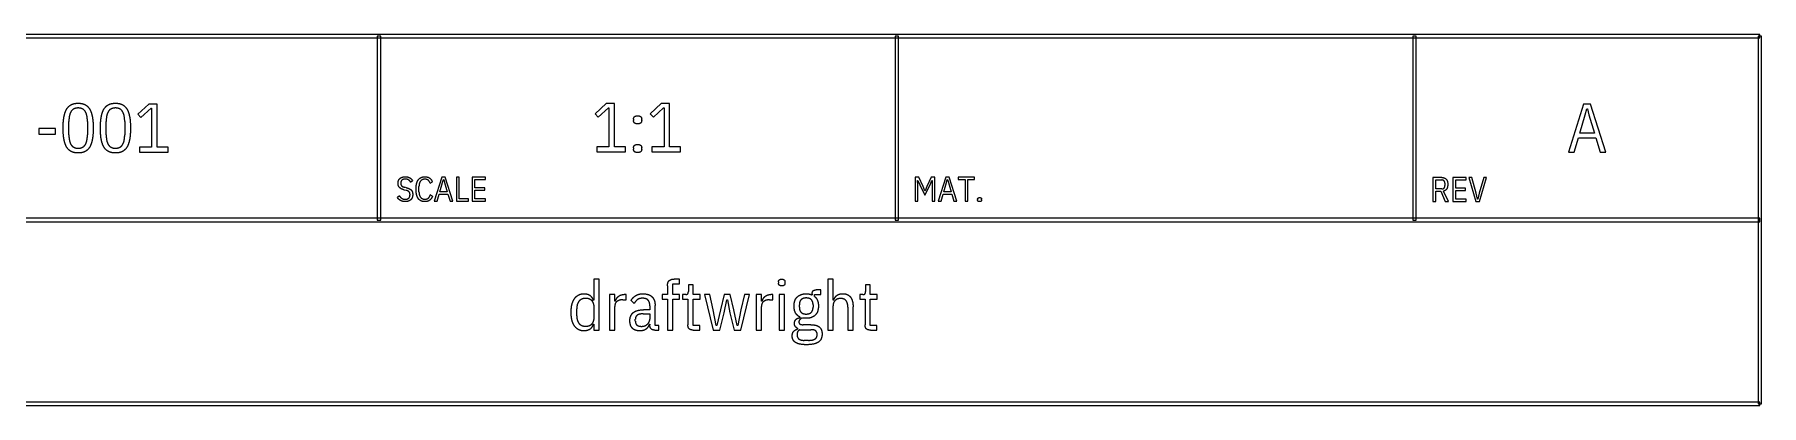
# Model space of a CAD drawing. Header units: millimetres. Extents: x 41 to 831, y 11 to 584.
# Drawn here: x 755 to 830.1, y 10.9 to 27.1 of the extents above; entities that cross this region are included whole.
import ezdxf

# ---------------------------------------------------------------- set-up
doc = ezdxf.new("R2010")
doc.units = ezdxf.units.MM
doc.layers.add('dims', color=7, linetype='Continuous', lineweight=5)

msp = doc.modelspace()

# ---------------------------------------------------------------- linework, layer by layer
at = {"layer": 'dims'}
for p, q in [((830, 27.075), (680, 27.075)), ((830, 26.925), (830, 27.075)), ((680, 26.925), (830, 26.925)), ((769.925, 27), (769.925, 19)), ((770.075, 27), (769.925, 27)), ((770.075, 19), (770.075, 27)), ((792.425, 27), (792.425, 19)), ((792.575, 27), (792.425, 27)), ((792.575, 19), (792.575, 27)), ((814.925, 27), (814.925, 19)), ((815.075, 27), (814.925, 27)), ((815.075, 19), (815.075, 27)), ((829.925, 27), (829.925, 11)), ((830.075, 27), (829.925, 27)), ((830.075, 11), (830.075, 27)), ((759.995, 24.047), (759.521, 23.606)), ((760.358, 24.047), (759.995, 24.047)), ((760.358, 22.163), (760.358, 24.047)), ((779.868, 24.065), (779.394, 23.624)), ((780.231, 24.065), (779.868, 24.065)), ((780.231, 22.181), (780.231, 24.065)), ((782.262, 24.065), (781.789, 23.624)), ((782.626, 24.065), (782.262, 24.065)), ((782.626, 22.181), (782.626, 24.065)), ((822.349, 24.047), (821.694, 21.953)), ((822.649, 24.047), (822.349, 24.047)), ((823.306, 21.953), (822.649, 24.047)), ((756.527, 22.712), (756.527, 23.288)), ((757.331, 23.288), (757.331, 22.712)), ((758.147, 22.712), (758.147, 23.288)), ((758.951, 23.288), (758.951, 22.712)), ((759.521, 23.606), (759.656, 23.459)), ((759.656, 23.459), (760.1, 23.87)), ((760.1, 23.87), (760.118, 23.87)), ((760.118, 23.87), (760.118, 22.163)), ((779.394, 23.624), (779.529, 23.477)), ((779.529, 23.477), (779.973, 23.888)), ((779.973, 23.888), (779.991, 23.888)), ((779.991, 23.888), (779.991, 22.181)), ((781.062, 23.384), (781.062, 23.336)), ((781.416, 23.336), (781.416, 23.384)), ((781.789, 23.624), (781.924, 23.477)), ((781.924, 23.477), (782.367, 23.888)), ((782.367, 23.888), (782.386, 23.888)), ((782.386, 23.888), (782.386, 22.181)), ((822.177, 22.778), (822.414, 23.573)), ((822.414, 23.573), (822.481, 23.834)), ((822.481, 23.834), (822.511, 23.834)), ((822.511, 23.834), (822.576, 23.573)), ((822.576, 23.573), (822.819, 22.778)), ((755.219, 22.988), (755.219, 22.742)), ((755.939, 22.988), (755.219, 22.988)), ((755.219, 22.742), (755.939, 22.742)), ((755.939, 22.742), (755.939, 22.988)), ((821.934, 21.953), (822.121, 22.58)), ((822.121, 22.58), (822.874, 22.58)), ((822.819, 22.778), (822.177, 22.778)), ((822.874, 22.58), (823.059, 21.953)), ((759.596, 22.163), (759.596, 21.953)), ((760.118, 22.163), (759.596, 22.163)), ((759.596, 21.953), (760.838, 21.953)), ((760.838, 22.163), (760.358, 22.163)), ((760.838, 21.953), (760.838, 22.163)), ((779.469, 22.181), (779.469, 21.971)), ((779.991, 22.181), (779.469, 22.181)), ((779.469, 21.971), (780.711, 21.971)), ((780.711, 22.181), (780.231, 22.181)), ((780.711, 21.971), (780.711, 22.181)), ((781.062, 22.136), (781.062, 22.088)), ((781.416, 22.088), (781.416, 22.136)), ((781.864, 22.181), (781.864, 21.971)), ((782.386, 22.181), (781.864, 22.181)), ((781.864, 21.971), (783.106, 21.971)), ((783.106, 22.181), (782.626, 22.181)), ((783.106, 21.971), (783.106, 22.181)), ((821.694, 21.953), (821.934, 21.953)), ((823.059, 21.953), (823.306, 21.953)), ((771.097, 20.311), (771.175, 20.292)), ((771.198, 20.404), (771.12, 20.424)), ((771.372, 20.652), (771.46, 20.715)), ((771.739, 20.224), (771.739, 20.458)), ((772.224, 20.603), (772.32, 20.661)), ((772.732, 20.865), (772.405, 19.818)), ((772.646, 20.23), (772.765, 20.628)), ((772.882, 20.865), (772.732, 20.865)), ((772.765, 20.628), (772.798, 20.758)), ((772.798, 20.758), (772.813, 20.758)), ((772.813, 20.758), (772.846, 20.628)), ((772.846, 20.628), (772.968, 20.23)), ((773.211, 19.818), (772.882, 20.865)), ((773.367, 20.865), (773.367, 19.818)), ((773.487, 20.865), (773.367, 20.865)), ((773.487, 19.923), (773.487, 20.865)), ((774.046, 20.865), (774.046, 19.818)), ((774.625, 20.865), (774.046, 20.865)), ((774.166, 20.76), (774.625, 20.76)), ((774.166, 20.4), (774.166, 20.76)), ((774.597, 20.4), (774.166, 20.4)), ((774.166, 20.295), (774.597, 20.295)), ((774.166, 19.923), (774.166, 20.295)), ((774.597, 20.295), (774.597, 20.4)), ((774.625, 20.76), (774.625, 20.865)), ((793.3, 20.865), (793.3, 19.818)), ((793.459, 20.865), (793.3, 20.865)), ((793.407, 20.713), (793.422, 20.713)), ((793.417, 20.536), (793.407, 20.713)), ((793.417, 19.818), (793.417, 20.536)), ((793.422, 20.713), (793.5, 20.536)), ((793.648, 20.458), (793.459, 20.865)), ((793.5, 20.536), (793.725, 20.074)), ((793.719, 20.265), (793.648, 20.458)), ((793.731, 20.265), (793.719, 20.265)), ((793.725, 20.074), (793.95, 20.536)), ((793.801, 20.458), (793.731, 20.265)), ((793.99, 20.865), (793.801, 20.458)), ((793.95, 20.536), (794.028, 20.716)), ((794.149, 20.865), (793.99, 20.865)), ((794.028, 20.716), (794.043, 20.716)), ((794.043, 20.716), (794.032, 20.536)), ((794.032, 20.536), (794.032, 19.818)), ((794.149, 19.818), (794.149, 20.865)), ((794.631, 20.865), (794.304, 19.818)), ((794.545, 20.23), (794.664, 20.628)), ((794.781, 20.865), (794.631, 20.865)), ((794.664, 20.628), (794.697, 20.758)), ((794.697, 20.758), (794.712, 20.758)), ((794.712, 20.758), (794.745, 20.628)), ((794.745, 20.628), (794.866, 20.23)), ((795.109, 19.818), (794.781, 20.865)), ((795.172, 20.865), (795.172, 20.76)), ((795.883, 20.865), (795.172, 20.865)), ((795.172, 20.76), (795.468, 20.76)), ((795.468, 20.76), (795.468, 19.818)), ((795.588, 20.76), (795.883, 20.76)), ((795.588, 19.818), (795.588, 20.76)), ((795.883, 20.76), (795.883, 20.865)), ((815.8, 20.847), (815.8, 19.8)), ((816.185, 20.847), (815.8, 20.847)), ((815.92, 20.742), (816.183, 20.742)), ((815.92, 20.352), (815.92, 20.742)), ((816.183, 20.352), (815.92, 20.352)), ((816.316, 20.598), (816.316, 20.496)), ((816.667, 20.847), (816.667, 19.8)), ((817.246, 20.847), (816.667, 20.847)), ((816.787, 20.742), (817.246, 20.742)), ((816.787, 20.382), (816.787, 20.742)), ((817.218, 20.382), (816.787, 20.382)), ((816.787, 20.277), (817.218, 20.277)), ((816.787, 19.905), (816.787, 20.277)), ((817.218, 20.277), (817.218, 20.382)), ((817.246, 20.742), (817.246, 20.847)), ((817.36, 20.847), (817.668, 19.8)), ((817.486, 20.847), (817.36, 20.847)), ((817.684, 20.17), (817.486, 20.847)), ((818.004, 20.847), (817.804, 20.17)), ((817.818, 19.8), (818.126, 20.847)), ((818.126, 20.847), (818.004, 20.847)), ((770.887, 20.05), (770.8, 19.978)), ((772.327, 20.031), (772.231, 20.091)), ((772.405, 19.818), (772.525, 19.818)), ((772.525, 19.818), (772.618, 20.131)), ((772.618, 20.131), (772.995, 20.131)), ((772.968, 20.23), (772.646, 20.23)), ((772.995, 20.131), (773.088, 19.818)), ((773.088, 19.818), (773.211, 19.818)), ((773.367, 19.818), (773.884, 19.818)), ((773.884, 19.923), (773.487, 19.923)), ((773.884, 19.818), (773.884, 19.923)), ((774.046, 19.818), (774.625, 19.818)), ((774.625, 19.923), (774.166, 19.923)), ((774.625, 19.818), (774.625, 19.923)), ((793.3, 19.818), (793.417, 19.818)), ((794.032, 19.818), (794.149, 19.818)), ((794.304, 19.818), (794.424, 19.818)), ((794.424, 19.818), (794.517, 20.131)), ((794.517, 20.131), (794.893, 20.131)), ((794.866, 20.23), (794.545, 20.23)), ((794.893, 20.131), (794.986, 19.818)), ((794.986, 19.818), (795.109, 19.818)), ((795.468, 19.818), (795.588, 19.818)), ((796.012, 19.9), (796.012, 19.876)), ((796.189, 19.876), (796.189, 19.9)), ((815.8, 19.8), (815.92, 19.8)), ((815.92, 19.8), (815.92, 20.25)), ((815.92, 20.25), (816.139, 20.25)), ((816.139, 20.25), (816.335, 19.8)), ((816.47, 19.8), (816.259, 20.258)), ((816.335, 19.8), (816.47, 19.8)), ((816.667, 19.8), (817.246, 19.8)), ((817.246, 19.905), (816.787, 19.905)), ((817.246, 19.8), (817.246, 19.905)), ((817.668, 19.8), (817.818, 19.8)), ((817.736, 19.905), (817.684, 20.17)), ((817.751, 19.905), (817.736, 19.905)), ((817.804, 20.17), (817.751, 19.905)), ((830, 19.075), (680, 19.075)), ((680, 18.925), (830, 18.925)), ((769.925, 19), (770.075, 19)), ((792.425, 19), (792.575, 19)), ((814.925, 19), (815.075, 19)), ((830, 18.925), (830, 19.075)), ((779.334, 16.428), (779.334, 15.504)), ((779.562, 16.428), (779.334, 16.428)), ((779.562, 14.208), (779.562, 16.428)), ((782.538, 16.134), (782.538, 15.756)), ((782.766, 16.227), (783.063, 16.227)), ((782.766, 15.756), (782.766, 16.227)), ((783.063, 16.428), (782.832, 16.428)), ((783.063, 16.227), (783.063, 16.428)), ((783.444, 16.182), (783.444, 15.894)), ((783.651, 16.182), (783.444, 16.182)), ((783.651, 15.756), (783.651, 16.182)), ((787.362, 16.302), (787.362, 16.254)), ((787.644, 16.254), (787.644, 16.302)), ((788.826, 15.792), (788.826, 15.738)), ((789.199, 15.957), (788.991, 15.957)), ((789.199, 15.756), (789.199, 15.957)), ((789.504, 16.428), (789.504, 14.208)), ((789.732, 16.428), (789.504, 16.428)), ((789.732, 15.504), (789.732, 16.428)), ((791.143, 16.182), (791.143, 15.894)), ((791.35, 16.182), (791.143, 16.182)), ((791.35, 15.756), (791.35, 16.182)), ((778.596, 14.826), (778.596, 15.138)), ((779.334, 15.504), (779.304, 15.504)), ((779.334, 15.294), (779.334, 14.67)), ((780.018, 15.756), (780.018, 14.208)), ((780.246, 15.756), (780.018, 15.756)), ((780.246, 15.468), (780.246, 15.756)), ((780.276, 15.468), (780.246, 15.468)), ((780.246, 14.208), (780.246, 15.237)), ((780.591, 15.525), (780.741, 15.525)), ((780.741, 15.756), (780.657, 15.756)), ((780.741, 15.525), (780.741, 15.756)), ((780.957, 15.492), (781.092, 15.366)), ((781.77, 15.09), (781.491, 15.09)), ((781.77, 15.261), (781.77, 15.09)), ((781.998, 14.409), (781.998, 15.285)), ((782.313, 15.756), (782.313, 15.555)), ((782.538, 15.756), (782.313, 15.756)), ((782.313, 15.555), (782.538, 15.555)), ((782.538, 15.555), (782.538, 14.208)), ((783.063, 15.756), (782.766, 15.756)), ((782.766, 15.555), (783.063, 15.555)), ((782.766, 14.208), (782.766, 15.555)), ((783.063, 15.555), (783.063, 15.756)), ((783.195, 15.756), (783.195, 15.555)), ((783.33, 15.756), (783.195, 15.756)), ((783.195, 15.555), (783.423, 15.555)), ((783.423, 15.555), (783.423, 14.442)), ((783.951, 15.756), (783.651, 15.756)), ((783.651, 15.555), (783.951, 15.555)), ((783.651, 14.409), (783.651, 15.555)), ((783.951, 15.555), (783.951, 15.756)), ((784.152, 15.756), (784.524, 14.208)), ((784.374, 15.756), (784.152, 15.756)), ((784.524, 15.084), (784.374, 15.756)), ((784.656, 14.409), (784.524, 15.084)), ((784.839, 15.084), (784.686, 14.409)), ((784.996, 15.756), (784.839, 15.084)), ((785.259, 15.756), (784.996, 15.756)), ((785.001, 14.958), (785.112, 15.525)), ((785.112, 15.525), (785.142, 15.525)), ((785.142, 15.525), (785.247, 14.958)), ((785.416, 15.084), (785.259, 15.756)), ((785.569, 14.409), (785.416, 15.084)), ((785.731, 15.084), (785.599, 14.409)), ((785.724, 14.208), (786.096, 15.756)), ((785.881, 15.756), (785.731, 15.084)), ((786.096, 15.756), (785.881, 15.756)), ((786.394, 15.756), (786.394, 14.208)), ((786.621, 15.756), (786.394, 15.756)), ((786.621, 15.468), (786.621, 15.756)), ((786.651, 15.468), (786.621, 15.468)), ((786.621, 14.208), (786.621, 15.237)), ((786.966, 15.525), (787.116, 15.525)), ((787.116, 15.756), (787.033, 15.756)), ((787.116, 15.525), (787.116, 15.756)), ((787.389, 15.756), (787.389, 14.208)), ((787.617, 15.756), (787.389, 15.756)), ((787.617, 14.208), (787.617, 15.756)), ((788.269, 15.201), (788.269, 15.312)), ((788.863, 15.312), (788.863, 15.201)), ((788.931, 15.756), (789.199, 15.756)), ((788.931, 15.672), (788.931, 15.756)), ((789.762, 15.504), (789.732, 15.504)), ((789.732, 14.208), (789.732, 15.264)), ((790.374, 15.201), (790.374, 14.208)), ((790.602, 14.208), (790.602, 15.216)), ((790.894, 15.756), (790.894, 15.555)), ((791.029, 15.756), (790.894, 15.756)), ((790.894, 15.555), (791.121, 15.555)), ((791.121, 15.555), (791.121, 14.442)), ((791.65, 15.756), (791.35, 15.756)), ((791.35, 15.555), (791.65, 15.555)), ((791.35, 14.409), (791.35, 15.555)), ((791.65, 15.555), (791.65, 15.756)), ((779.304, 14.46), (779.334, 14.46)), ((779.334, 14.46), (779.334, 14.208)), ((781.14, 14.598), (781.14, 14.682)), ((781.485, 14.916), (781.77, 14.916)), ((781.74, 14.46), (781.77, 14.46)), ((781.77, 14.916), (781.77, 14.682)), ((781.77, 14.46), (781.77, 14.43)), ((782.154, 14.409), (781.998, 14.409)), ((782.154, 14.208), (782.154, 14.409)), ((783.936, 14.409), (783.651, 14.409)), ((783.936, 14.208), (783.936, 14.409)), ((784.686, 14.409), (784.656, 14.409)), ((784.812, 14.208), (785.001, 14.958)), ((785.247, 14.958), (785.436, 14.208)), ((785.599, 14.409), (785.569, 14.409)), ((788.181, 14.286), (788.181, 14.244)), ((788.29, 14.778), (788.29, 14.745)), ((788.766, 14.442), (788.428, 14.442)), ((791.635, 14.409), (791.35, 14.409)), ((791.635, 14.208), (791.635, 14.409)), ((779.334, 14.208), (779.562, 14.208)), ((780.018, 14.208), (780.246, 14.208)), ((781.992, 14.208), (782.154, 14.208)), ((782.538, 14.208), (782.766, 14.208)), ((783.657, 14.208), (783.936, 14.208)), ((784.524, 14.208), (784.812, 14.208)), ((785.436, 14.208), (785.724, 14.208)), ((786.394, 14.208), (786.621, 14.208)), ((787.389, 14.208), (787.617, 14.208)), ((788.293, 14.226), (788.764, 14.226)), ((788.668, 13.761), (788.47, 13.761)), ((789.504, 14.208), (789.732, 14.208)), ((790.374, 14.208), (790.602, 14.208)), ((791.356, 14.208), (791.635, 14.208)), ((830, 11.075), (680, 11.075)), ((680, 10.925), (830, 10.925)), ((829.925, 11), (830.075, 11)), ((830, 10.925), (830, 11.075))]:
    msp.add_line(p, q, dxfattribs=at)
for points in [[(756.432, 23.832), (756.512, 23.963), (756.635, 24.023)], [(756.635, 24.023), (756.758, 24.083), (756.929, 24.083)], [(756.929, 24.083), (757.1, 24.083), (757.223, 24.023)], [(757.223, 24.023), (757.346, 23.963), (757.425, 23.832)], [(758.052, 23.832), (758.132, 23.963), (758.255, 24.023)], [(758.255, 24.023), (758.378, 24.083), (758.549, 24.083)], [(758.549, 24.083), (758.72, 24.083), (758.843, 24.023)], [(758.843, 24.023), (758.966, 23.963), (759.045, 23.832)], [(756.275, 23), (756.275, 23.291), (756.314, 23.496)], [(756.314, 23.496), (756.353, 23.702), (756.432, 23.832)], [(756.62, 23.721), (756.527, 23.567), (756.527, 23.288)], [(756.929, 23.876), (756.713, 23.876), (756.62, 23.721)], [(757.238, 23.721), (757.145, 23.876), (756.929, 23.876)], [(757.331, 23.288), (757.331, 23.567), (757.238, 23.721)], [(757.425, 23.832), (757.505, 23.702), (757.544, 23.496)], [(757.544, 23.496), (757.583, 23.291), (757.583, 23)], [(757.895, 23), (757.895, 23.291), (757.934, 23.496)], [(757.934, 23.496), (757.973, 23.702), (758.052, 23.832)], [(758.24, 23.721), (758.147, 23.567), (758.147, 23.288)], [(758.549, 23.876), (758.333, 23.876), (758.24, 23.721)], [(758.858, 23.721), (758.765, 23.876), (758.549, 23.876)], [(758.951, 23.288), (758.951, 23.567), (758.858, 23.721)], [(759.045, 23.832), (759.125, 23.702), (759.164, 23.496)], [(759.164, 23.496), (759.203, 23.291), (759.203, 23)], [(781.062, 23.384), (781.062, 23.537), (781.239, 23.537)], [(781.239, 23.183), (781.062, 23.183), (781.062, 23.336)], [(781.239, 23.537), (781.416, 23.537), (781.416, 23.384)], [(781.416, 23.336), (781.416, 23.183), (781.239, 23.183)], [(756.314, 22.503), (756.275, 22.709), (756.275, 23)], [(756.527, 22.712), (756.527, 22.433), (756.62, 22.278)], [(757.238, 22.278), (757.331, 22.433), (757.331, 22.712)], [(757.583, 23), (757.583, 22.709), (757.544, 22.503)], [(757.934, 22.503), (757.895, 22.709), (757.895, 23)], [(758.147, 22.712), (758.147, 22.433), (758.24, 22.278)], [(758.858, 22.278), (758.951, 22.433), (758.951, 22.712)], [(759.203, 23), (759.203, 22.709), (759.164, 22.503)], [(756.432, 22.168), (756.353, 22.298), (756.314, 22.503)], [(756.635, 21.977), (756.512, 22.037), (756.432, 22.168)], [(756.62, 22.278), (756.713, 22.124), (756.929, 22.124)], [(756.929, 21.917), (756.758, 21.917), (756.635, 21.977)], [(756.929, 22.124), (757.145, 22.124), (757.238, 22.278)], [(757.223, 21.977), (757.1, 21.917), (756.929, 21.917)], [(757.425, 22.168), (757.346, 22.037), (757.223, 21.977)], [(757.544, 22.503), (757.505, 22.298), (757.425, 22.168)], [(758.052, 22.168), (757.973, 22.298), (757.934, 22.503)], [(758.255, 21.977), (758.132, 22.037), (758.052, 22.168)], [(758.24, 22.278), (758.333, 22.124), (758.549, 22.124)], [(758.549, 21.917), (758.378, 21.917), (758.255, 21.977)], [(758.549, 22.124), (758.765, 22.124), (758.858, 22.278)], [(758.843, 21.977), (758.72, 21.917), (758.549, 21.917)], [(759.045, 22.168), (758.966, 22.037), (758.843, 21.977)], [(759.164, 22.503), (759.125, 22.298), (759.045, 22.168)], [(781.062, 22.136), (781.062, 22.289), (781.239, 22.289)], [(781.239, 21.935), (781.062, 21.935), (781.062, 22.088)], [(781.239, 22.289), (781.416, 22.289), (781.416, 22.136)], [(781.416, 22.088), (781.416, 21.935), (781.239, 21.935)], [(770.829, 20.601), (770.829, 20.74), (770.916, 20.812)], [(770.894, 20.413), (770.829, 20.479), (770.829, 20.601)], [(771.097, 20.311), (770.959, 20.346), (770.894, 20.413)], [(770.916, 20.812), (771.003, 20.883), (771.147, 20.883)], [(770.996, 20.737), (770.946, 20.695), (770.946, 20.601)], [(770.946, 20.601), (770.946, 20.524), (770.987, 20.485)], [(770.987, 20.485), (771.028, 20.446), (771.12, 20.424)], [(771.142, 20.779), (771.046, 20.779), (770.996, 20.737)], [(771.279, 20.747), (771.228, 20.779), (771.142, 20.779)], [(771.147, 20.883), (771.256, 20.883), (771.33, 20.842)], [(771.31, 20.226), (771.271, 20.268), (771.175, 20.292)], [(771.198, 20.404), (771.271, 20.386), (771.322, 20.362)], [(771.372, 20.652), (771.331, 20.715), (771.279, 20.747)], [(771.322, 20.362), (771.373, 20.337), (771.405, 20.301)], [(771.33, 20.842), (771.405, 20.802), (771.46, 20.715)], [(771.405, 20.301), (771.438, 20.265), (771.452, 20.216)], [(771.61, 20.341), (771.61, 20.481), (771.636, 20.584)], [(771.636, 20.099), (771.61, 20.202), (771.61, 20.341)], [(771.636, 20.584), (771.663, 20.686), (771.711, 20.752)], [(771.711, 20.752), (771.76, 20.818), (771.831, 20.851)], [(771.804, 20.69), (771.739, 20.604), (771.739, 20.458)], [(771.99, 20.776), (771.87, 20.776), (771.804, 20.69)], [(771.831, 20.851), (771.901, 20.883), (771.99, 20.883)], [(771.99, 20.883), (772.119, 20.883), (772.197, 20.828)], [(772.142, 20.732), (772.089, 20.776), (771.99, 20.776)], [(772.224, 20.603), (772.195, 20.688), (772.142, 20.732)], [(772.197, 20.828), (772.275, 20.773), (772.32, 20.661)], [(816.316, 20.598), (816.316, 20.742), (816.183, 20.742)], [(816.183, 20.352), (816.316, 20.352), (816.316, 20.496)], [(816.185, 20.847), (816.445, 20.847), (816.445, 20.549)], [(816.445, 20.549), (816.445, 20.296), (816.259, 20.258)], [(770.94, 19.847), (770.856, 19.894), (770.8, 19.978)], [(770.887, 20.05), (770.935, 19.98), (770.995, 19.942)], [(771.136, 19.8), (771.024, 19.8), (770.94, 19.847)], [(770.995, 19.942), (771.055, 19.903), (771.136, 19.903)], [(771.136, 19.903), (771.349, 19.903), (771.349, 20.103)], [(771.378, 19.877), (771.291, 19.8), (771.136, 19.8)], [(771.349, 20.103), (771.349, 20.184), (771.31, 20.226)], [(771.466, 20.103), (771.466, 19.954), (771.378, 19.877)], [(771.452, 20.216), (771.466, 20.168), (771.466, 20.103)], [(771.711, 19.93), (771.663, 19.996), (771.636, 20.099)], [(771.831, 19.832), (771.76, 19.864), (771.711, 19.93)], [(771.739, 20.224), (771.739, 20.079), (771.804, 19.993)], [(771.804, 19.993), (771.87, 19.906), (771.99, 19.906)], [(771.99, 19.8), (771.901, 19.8), (771.831, 19.832)], [(771.99, 19.906), (772.092, 19.906), (772.147, 19.954)], [(772.2, 19.859), (772.119, 19.8), (771.99, 19.8)], [(772.147, 19.954), (772.203, 20.001), (772.231, 20.091)], [(772.327, 20.031), (772.282, 19.918), (772.2, 19.859)], [(796.012, 19.9), (796.012, 19.977), (796.101, 19.977)], [(796.101, 19.8), (796.012, 19.8), (796.012, 19.876)], [(796.101, 19.977), (796.189, 19.977), (796.189, 19.9)], [(796.189, 19.876), (796.189, 19.8), (796.101, 19.8)], [(778.671, 15.735), (778.776, 15.792), (778.914, 15.792)], [(778.914, 15.792), (779.058, 15.792), (779.159, 15.725)], [(781.149, 15.703), (781.281, 15.789), (781.461, 15.789)], [(781.461, 15.789), (781.725, 15.789), (781.862, 15.661)], [(782.538, 16.134), (782.538, 16.287), (782.609, 16.358)], [(782.609, 16.358), (782.679, 16.428), (782.832, 16.428)], [(783.33, 15.756), (783.399, 15.756), (783.422, 15.79)], [(783.422, 15.79), (783.444, 15.825), (783.444, 15.894)], [(787.362, 16.302), (787.362, 16.425), (787.504, 16.425)], [(787.504, 16.131), (787.362, 16.131), (787.362, 16.254)], [(787.504, 16.425), (787.644, 16.425), (787.644, 16.302)], [(787.644, 16.254), (787.644, 16.131), (787.504, 16.131)], [(788.179, 15.654), (788.323, 15.789), (788.566, 15.789)], [(788.566, 15.789), (788.71, 15.789), (788.826, 15.738)], [(788.826, 15.792), (788.826, 15.879), (788.866, 15.918)], [(788.866, 15.918), (788.905, 15.957), (788.991, 15.957)], [(789.902, 15.72), (789.996, 15.792), (790.159, 15.792)], [(790.159, 15.792), (790.366, 15.792), (790.484, 15.651)], [(791.029, 15.756), (791.098, 15.756), (791.12, 15.79)], [(791.12, 15.79), (791.143, 15.825), (791.143, 15.894)], [(778.35, 14.982), (778.35, 15.168), (778.386, 15.318)], [(778.386, 15.318), (778.422, 15.468), (778.494, 15.573)], [(778.494, 15.573), (778.566, 15.678), (778.671, 15.735)], [(778.695, 15.469), (778.596, 15.351), (778.596, 15.138)], [(778.983, 15.588), (778.794, 15.588), (778.695, 15.469)], [(779.12, 15.567), (779.055, 15.588), (778.983, 15.588)], [(779.231, 15.507), (779.184, 15.546), (779.12, 15.567)], [(779.159, 15.725), (779.259, 15.657), (779.304, 15.504)], [(779.306, 15.414), (779.277, 15.468), (779.231, 15.507)], [(779.334, 15.294), (779.334, 15.36), (779.306, 15.414)], [(780.338, 15.453), (780.246, 15.381), (780.246, 15.237)], [(780.276, 15.468), (780.315, 15.603), (780.41, 15.679)], [(780.591, 15.525), (780.429, 15.525), (780.338, 15.453)], [(780.41, 15.679), (780.504, 15.756), (780.657, 15.756)], [(780.957, 15.492), (781.017, 15.618), (781.149, 15.703)], [(781.046, 14.964), (781.188, 15.09), (781.491, 15.09)], [(781.235, 15.535), (781.152, 15.477), (781.092, 15.366)], [(781.452, 15.594), (781.317, 15.594), (781.235, 15.535)], [(781.694, 15.513), (781.617, 15.594), (781.452, 15.594)], [(781.77, 15.261), (781.77, 15.432), (781.694, 15.513)], [(781.862, 15.661), (781.998, 15.534), (781.998, 15.285)], [(786.713, 15.453), (786.621, 15.381), (786.621, 15.237)], [(786.651, 15.468), (786.691, 15.603), (786.785, 15.679)], [(786.966, 15.525), (786.805, 15.525), (786.713, 15.453)], [(786.785, 15.679), (786.88, 15.756), (787.033, 15.756)], [(788.035, 15.255), (788.035, 15.519), (788.179, 15.654)], [(788.102, 14.956), (788.035, 15.075), (788.035, 15.255)], [(788.347, 15.534), (788.269, 15.462), (788.269, 15.312)], [(788.269, 15.201), (788.269, 15.051), (788.347, 14.979)], [(788.566, 15.606), (788.425, 15.606), (788.347, 15.534)], [(788.785, 15.534), (788.706, 15.606), (788.566, 15.606)], [(788.863, 15.312), (788.863, 15.462), (788.785, 15.534)], [(788.785, 14.979), (788.863, 15.051), (788.863, 15.201)], [(788.931, 15.672), (789.01, 15.603), (789.053, 15.501)], [(789.096, 15.255), (789.096, 14.991), (788.952, 14.856)], [(789.053, 15.501), (789.096, 15.399), (789.096, 15.255)], [(789.828, 15.501), (789.732, 15.417), (789.732, 15.264)], [(789.762, 15.504), (789.807, 15.648), (789.902, 15.72)], [(790.062, 15.585), (789.924, 15.585), (789.828, 15.501)], [(790.298, 15.486), (790.221, 15.585), (790.062, 15.585)], [(790.374, 15.201), (790.374, 15.387), (790.298, 15.486)], [(790.484, 15.651), (790.602, 15.51), (790.602, 15.216)], [(778.386, 14.646), (778.35, 14.796), (778.35, 14.982)], [(778.494, 14.391), (778.422, 14.496), (778.386, 14.646)], [(778.671, 14.229), (778.566, 14.286), (778.494, 14.391)], [(778.596, 14.826), (778.596, 14.613), (778.695, 14.494)], [(778.695, 14.494), (778.794, 14.376), (778.983, 14.376)], [(778.983, 14.376), (779.055, 14.376), (779.12, 14.397)], [(779.12, 14.397), (779.184, 14.418), (779.231, 14.457)], [(779.304, 14.46), (779.259, 14.307), (779.159, 14.24)], [(779.231, 14.457), (779.277, 14.496), (779.306, 14.55)], [(779.306, 14.55), (779.334, 14.604), (779.334, 14.67)], [(780.903, 14.622), (780.903, 14.838), (781.046, 14.964)], [(781.014, 14.286), (780.903, 14.4), (780.903, 14.622)], [(781.35, 14.172), (781.125, 14.172), (781.014, 14.286)], [(781.223, 14.856), (781.14, 14.796), (781.14, 14.682)], [(781.14, 14.598), (781.14, 14.481), (781.212, 14.425)], [(781.212, 14.425), (781.284, 14.37), (781.407, 14.37)], [(781.485, 14.916), (781.305, 14.916), (781.223, 14.856)], [(781.407, 14.37), (781.485, 14.37), (781.553, 14.397)], [(781.553, 14.397), (781.62, 14.424), (781.668, 14.467)], [(781.74, 14.46), (781.701, 14.319), (781.598, 14.245)], [(781.668, 14.467), (781.716, 14.511), (781.743, 14.566)], [(781.743, 14.566), (781.77, 14.622), (781.77, 14.682)], [(781.992, 14.208), (781.77, 14.208), (781.77, 14.43)], [(783.479, 14.263), (783.423, 14.319), (783.423, 14.442)], [(783.657, 14.208), (783.534, 14.208), (783.479, 14.263)], [(788.053, 14.496), (788.053, 14.592), (788.108, 14.661)], [(788.087, 14.371), (788.053, 14.424), (788.053, 14.496)], [(788.181, 14.286), (788.121, 14.319), (788.087, 14.371)], [(788.29, 14.778), (788.17, 14.838), (788.102, 14.956)], [(788.108, 14.661), (788.164, 14.73), (788.29, 14.745)], [(788.291, 14.668), (788.248, 14.616), (788.248, 14.562)], [(788.248, 14.562), (788.248, 14.502), (788.29, 14.472)], [(788.29, 14.472), (788.331, 14.442), (788.428, 14.442)], [(788.419, 14.736), (788.335, 14.721), (788.291, 14.668)], [(788.347, 14.979), (788.425, 14.907), (788.566, 14.907)], [(788.566, 14.721), (788.494, 14.721), (788.419, 14.736)], [(788.566, 14.907), (788.706, 14.907), (788.785, 14.979)], [(788.952, 14.856), (788.809, 14.721), (788.566, 14.721)], [(788.766, 14.442), (789.028, 14.442), (789.142, 14.337)], [(789.142, 14.337), (789.256, 14.232), (789.256, 14.034)], [(791.177, 14.263), (791.121, 14.319), (791.121, 14.442)], [(791.356, 14.208), (791.233, 14.208), (791.177, 14.263)], [(778.914, 14.172), (778.776, 14.172), (778.671, 14.229)], [(779.159, 14.24), (779.058, 14.172), (778.914, 14.172)], [(781.598, 14.245), (781.494, 14.172), (781.35, 14.172)], [(787.956, 13.956), (787.956, 14.082), (788.02, 14.154)], [(788.099, 13.671), (787.956, 13.77), (787.956, 13.956)], [(788.02, 14.154), (788.083, 14.226), (788.181, 14.244)], [(788.575, 13.572), (788.241, 13.572), (788.099, 13.671)], [(788.195, 14.142), (788.166, 14.091), (788.166, 14.013)], [(788.166, 14.013), (788.166, 13.896), (788.239, 13.828)], [(788.293, 14.226), (788.224, 14.193), (788.195, 14.142)], [(788.239, 13.828), (788.311, 13.761), (788.47, 13.761)], [(789.089, 13.68), (788.923, 13.572), (788.575, 13.572)], [(788.668, 13.761), (788.854, 13.761), (788.948, 13.822)], [(788.98, 14.173), (788.916, 14.226), (788.764, 14.226)], [(788.948, 13.822), (789.043, 13.884), (789.043, 14.019)], [(789.043, 14.019), (789.043, 14.121), (788.98, 14.173)], [(789.256, 14.034), (789.256, 13.788), (789.089, 13.68)]]:
    msp.add_open_spline(points, degree=2, dxfattribs=at)

doc.saveas('drawing.dxf')
